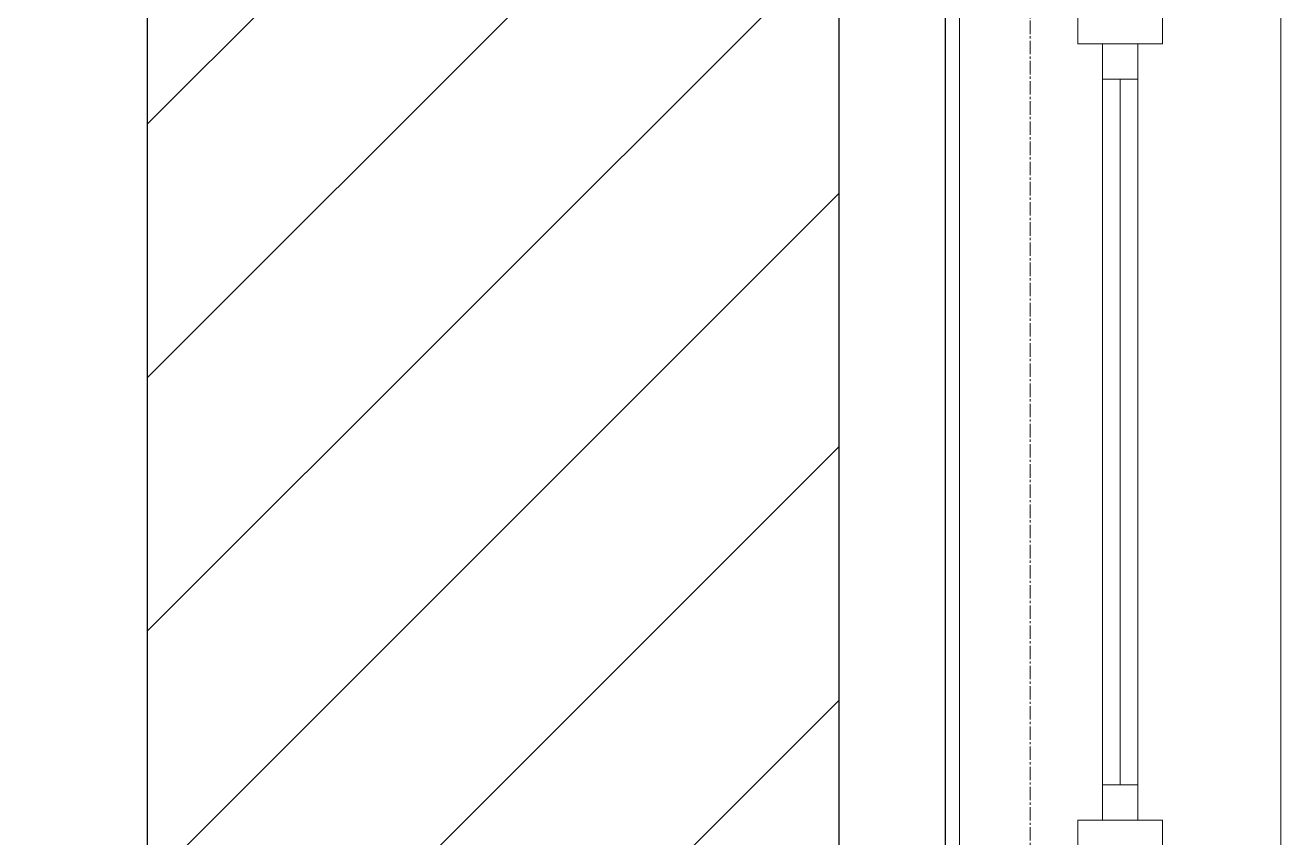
# Model space of a CAD drawing. Header units: millimetres. Extents: x -231292 to 573618, y -153144 to 564035.
# Drawn here: x 27560 to 29338, y -112020 to -110869 of the extents above; entities that cross this region are included whole.
import ezdxf

# ---------------------------------------------------------------- set-up
doc = ezdxf.new("R2010")
doc.units = ezdxf.units.MM
doc.linetypes.add('CENTER2', pattern=[28.575, 19.05, -3.175, 3.175, -3.175])
doc.layers.get('0').update_dxf_attribs({"color": 250})
for name, color, linetype, lineweight in [('10.3) строит. леса', 20, 'Continuous', 30), ('A-Wall_Материал_Газоблок_Контур', 250, 'Continuous', 0), ('АР_Окна', 250, 'Continuous', 5), ('РД_Оси_100', 250, 'Continuous', 0)]:
    doc.layers.add(name, color=color, linetype=linetype, lineweight=lineweight)

# ---------------------------------------------------------------- blocks, each defined once
blk = doc.blocks.new('оси_рен')
at = {"layer": 'РД_Оси_100', "color": 251, "linetype": 'CENTER2', "true_color": 0x636466}
blk.add_line((1215752.916, 135558.25), (1215752.916, 223268.25), dxfattribs=at)

msp = doc.modelspace()

# ---------------------------------------------------------------- hatches: boundary and pattern name
at = {"layer": '10.3) строит. леса'}
h = msp.add_hatch(dxfattribs=at)
h.set_pattern_fill('ANSI31', color=256, scale=80)
h.set_pattern_definition([(45, (31932.53, 33282.66), (-179.60512, 179.60512), [])])
h.paths.add_polyline_path([(27732.845, -110596.458), (27732.845, -112596.458), (28712.845, -112596.458), (28712.845, -110596.458)])

# ---------------------------------------------------------------- linework, layer by layer
msp.add_lwpolyline([(21293.458, -128645.283), (28863.458, -128645.283), (28863.458, -110245.283), (21293.458, -110245.283)], close=True)
msp.add_lwpolyline([(27732.845, -110596.458), (27732.845, -112596.458), (28712.845, -112596.458), (28712.845, -110596.458)], close=True, dxfattribs=at)
at = {"layer": 'A-Wall_Материал_Газоблок_Контур', "color": 18, "linetype": 'Continuous', "lineweight": 0, "true_color": 0x000000}
for p, q in [((28883.458, -110845.283), (28883.458, -112045.283)), ((29338.458, -112045.283), (29338.458, -110845.283))]:
    msp.add_line(p, q, dxfattribs=at)
at = {"layer": 'АР_Окна', "color": 18, "linetype": 'Continuous', "lineweight": 5, "true_color": 0x000000}
for p, q in [((28883.458, -110845.283), (28883.458, -112045.283)), ((29338.458, -110845.283), (29338.458, -112045.283)), ((29085.958, -110945.283), (29135.958, -110945.283)), ((29110.958, -110945.283), (29110.958, -111945.283)), ((29085.958, -111945.283), (29135.958, -111945.283))]:
    msp.add_line(p, q, dxfattribs=at)
for points in [[(29170.958, -110895.283), (29170.958, -110845.283), (29050.958, -110845.283), (29050.958, -110895.283)], [(29085.958, -110895.283), (29135.958, -110895.283), (29135.958, -111995.283), (29085.958, -111995.283)], [(29170.958, -111995.283), (29170.958, -112045.283), (29050.958, -112045.283), (29050.958, -111995.283)]]:
    msp.add_lwpolyline(points, close=True, dxfattribs=at)

# ---------------------------------------------------------------- block references
at = {"rotation": 359.999868838025}
msp.add_blockref('оси_рен', (-1186769.82, -284755.728), dxfattribs=at)

doc.saveas('drawing.dxf')
